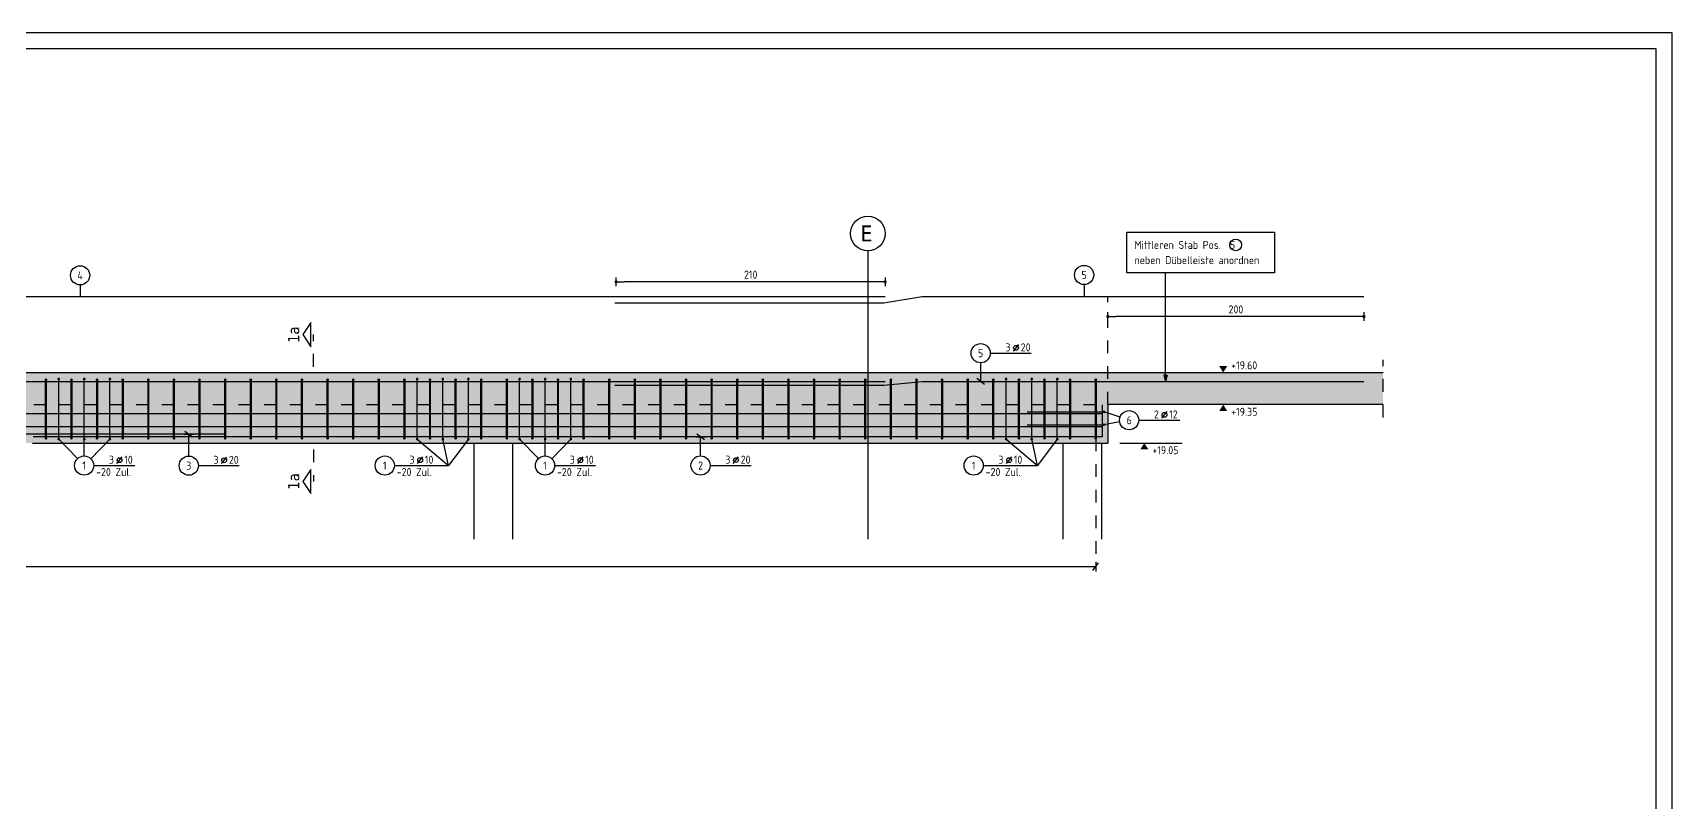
# Model space of a CAD drawing. Extents: x 0 to 39.9, y -6 to 14.9.
# Drawn here: x 12.97 to 25.77, y 8.84 to 14.85 of the extents above; entities that cross this region are included whole.
import ezdxf
from ezdxf.enums import TextEntityAlignment as Align

# ---------------------------------------------------------------- set-up
doc = ezdxf.new("R2010")
doc.units = 0
doc.header["$LTSCALE"] = 0.25
for name, pattern in [('AUSGEZOGEN', [1000.01, 1000, 0.01]), ('DASHDOTSMALL', [1.05, 0.5, -0.25, 0.05, -0.25]), ('DOT', [0.175, 0.05, -0.125]), ('HIDDEN', [0.375, 0.25, -0.125]), ('STRICHPUNKT2', [0.55, 0.25, -0.125, 0.05, -0.125]), ('VERDECKT', [0.375, 0.25, -0.125])]:
    doc.linetypes.add(name, pattern=pattern)
for name, color, linetype in [('ACHSEN', 7, 'Continuous'), ('AFU', 7, 'Continuous'), ('BETON', 7, 'Continuous'), ('DRUEBER', 7, 'Continuous'), ('grau_dunkel', 7, 'Continuous'), ('grau_hell', 7, 'Continuous'), ('HILFE', 7, 'Continuous'), ('koten', 7, 'Continuous'), ('MASSE', 7, 'Continuous'), ('OBJEKT', 7, 'Continuous'), ('RAHMEN', 7, 'Continuous'), ('RND', 7, 'Continuous'), ('SCHNITTE', 7, 'Continuous'), ('SFP_Achsen', 7, 'Continuous'), ('TEXT', 7, 'Continuous'), ('VERDECKT', 7, 'Continuous')]:
    doc.layers.add(name, color=color, linetype=linetype)
doc.styles.add('helv', font='tahoma.ttf')
doc.styles.add('txt', font='isocp.shx')
doc.linetypes.add('AFU_50K', pattern='A,0.15,["/",Standard,S=0.2,R=0,X=-0.01,Y=-0.1],0.07,["/",Standard,S=0.2,R=0,X=-0.01,Y=-0.1],0.15', length=0.37)
doc.dimstyles.new('DOT_I', dxfattribs={"dimscale": 0.25, "dimtxt": 0.25, "dimasz": 0.25, "dimexe": 0.1, "dimexo": 0.3, "dimgap": 0.1, "dimtad": 1, "dimdec": 3, "dimzin": 3, "dimtxsty": 'txt', "dimblk": 'DOT', "dimblk1": 'DOT', "dimblk2": 'DOT', "dimsah": 1, "dimcen": 0.1, "dimse1": 1, "dimse2": 1, "dimazin": 0, "dimtfac": 1, "dimtdec": 4, "dimtix": 1, "dimtmove": 2, "dimatfit": 3, "dimfxl": 0, "dimtvp": 1, "dimtolj": 1, "dimtzin": 0, "dimarcsym": 0})

# ---------------------------------------------------------------- blocks, each defined once
blk = doc.blocks.new('okrd_o')
at = {"layer": 'koten', "color": 7, "linetype": 'Continuous'}
blk.add_solid([(-0.125, 0.202), (0.125, 0.202), (0, 0)], dxfattribs=at)
at = {"layer": 'koten', "style": 'txt'}
blk.add_attdef('OKRD', (0.25, 0.1), '', height=0.25, dxfattribs=at)
blk = doc.blocks.new('okrd_u')
at = {"layer": 'koten', "color": 7, "linetype": 'Continuous'}
blk.add_solid([(-0.125, -0.202), (0.125, -0.202), (0, 0)], dxfattribs=at)
at = {"layer": 'koten', "style": 'txt'}
blk.add_attdef('OKRD', (0.25, -0.35), '', height=0.25, dxfattribs=at)
blk = doc.blocks.new('SCHN-2')
at = {"layer": 'SCHNITTE', "color": 6, "linetype": 'Continuous'}
blk.add_lwpolyline([(0.378, 0.088), (0, 0.34), (-0.378, 0.088)], close=True, dxfattribs=at)
at = {"layer": 'SCHNITTE', "color": 1, "linetype": 'DASHDOTSMALL', "style": 'helv'}
blk.add_attdef('SCHN-2', text='', height=0.35, dxfattribs=at).set_placement((0, 0.45), align=Align.CENTER)
blk = doc.blocks.new('RND_LEI')
at = {"layer": 'RND', "color": 7, "linetype": 'Continuous'}
blk.add_line((1.022, 0.066), (1.19, 0.27), dxfattribs=at)
for centre, radius in [((0, 0), 0.3), ((1.106, 0.168), 0.075)]:
    blk.add_circle(centre, radius, dxfattribs=at)
at = {"layer": 'RND', "color": 7, "linetype": 'Continuous', "style": 'txt'}
blk.add_attdef('POSL', text='', height=0.25, dxfattribs=at).set_placement((0, 0), align=Align.MIDDLE)
blk.add_attdef('ANZ', text='', height=0.25, dxfattribs=at).set_placement((0.931, 0.057), align=Align.RIGHT)
for tag, p in [('DUM', (1.253, 0.057)), ('ABSTD', (1.674, 0.057)), ('POSTXT', (0.374, -0.327))]:
    blk.add_attdef(tag, p, '', height=0.25, dxfattribs=at)
blk = doc.blocks.new('lei_gre')
at = {"layer": 'RND', "color": 7, "linetype": 'Continuous'}
for p, q in [((-0.09, -0.12), (0.09, 0.12)), ((0, 0.15), (0, -0.15))]:
    blk.add_line(p, q, dxfattribs=at)
blk = doc.blocks.new('DOT')
at = {"layer": 'MASSE', "color": 7, "linetype": 'Continuous'}
for p, q in [((0, 0), (-1, 0)), ((0, 0.54), (0, -0.54))]:
    blk.add_line(p, q, dxfattribs=at)
at = {"layer": 'MASSE', "color": 7, "linetype": 'Continuous', "const_width": 0.2}
blk.add_lwpolyline([(-0.1, 0, 1), (0.1, 0, 1)], format="xyb", close=True, dxfattribs=at)
blk = doc.blocks.new('*D17')
at = {"layer": 'Defpoints', "color": 0, "linetype": 'AUSGEZOGEN', "transparency": 16777216}
for p in [(17.527, 12.906), (17.527, 12.906), (19.627, 12.906)]:
    blk.add_point(p, dxfattribs=at)
at = {"layer": 'MASSE', "color": 0, "linetype": 'AUSGEZOGEN', "lineweight": -2, "transparency": 16777216}
blk.add_line((19.565, 12.906), (17.59, 12.906), dxfattribs=at)
at = {"layer": 'MASSE', "color": 0, "linetype": 'AUSGEZOGEN', "lineweight": -2, "transparency": 16777216, "xscale": 0.0625, "yscale": 0.0625, "zscale": 0.0625, "rotation": 180}
blk.add_blockref('DOT', (17.527, 12.906), dxfattribs=at)
at = {"layer": 'MASSE', "color": 0, "linetype": 'AUSGEZOGEN', "lineweight": -2, "transparency": 16777216, "xscale": 0.0625, "yscale": 0.0625, "zscale": 0.0625}
blk.add_blockref('DOT', (19.627, 12.906), dxfattribs=at)
at = {"layer": 'MASSE', "color": 0, "linetype": 'AUSGEZOGEN', "transparency": 16777216, "insert": (18.577, 12.962), "char_height": 0.0625, "attachment_point": 5, "style": 'txt'}
blk.add_mtext('\\A1;210', dxfattribs=at)
blk = doc.blocks.new('RND_HIN')
at = {"layer": 'RND', "color": 7, "linetype": 'Continuous'}
blk.add_circle((0, 0), 0.3, dxfattribs=at)
at = {"layer": 'RND', "color": 7, "linetype": 'Continuous', "style": 'txt'}
blk.add_attdef('POSI', text='', height=0.25, dxfattribs=at).set_placement((0, 0), align=Align.MIDDLE)
blk = doc.blocks.new('A1-19-0')
at = {"layer": 'RAHMEN'}
for p, q in [((103.1, 59.4), (0, 59.4)), ((103.1, 0), (103.1, 59.4))]:
    blk.add_line(p, q, dxfattribs=at)
at = {"layer": 'RAHMEN', "color": 5}
for p, q in [((102.6, 58.9), (2, 58.9)), ((102.6, 0.5), (102.6, 58.9))]:
    blk.add_line(p, q, dxfattribs=at)
blk = doc.blocks.new('*D30')
at = {"layer": 'Defpoints', "color": 0, "linetype": 'AUSGEZOGEN', "transparency": 16777216}
for p in [(21.367, 12.635), (21.367, 12.635), (23.367, 12.635)]:
    blk.add_point(p, dxfattribs=at)
at = {"layer": 'MASSE', "color": 0, "linetype": 'AUSGEZOGEN', "lineweight": -2, "transparency": 16777216}
blk.add_line((23.305, 12.635), (21.43, 12.635), dxfattribs=at)
at = {"layer": 'MASSE', "color": 0, "linetype": 'AUSGEZOGEN', "lineweight": -2, "transparency": 16777216, "xscale": 0.0625, "yscale": 0.0625, "zscale": 0.0625, "rotation": 180}
blk.add_blockref('DOT', (21.367, 12.635), dxfattribs=at)
at = {"layer": 'MASSE', "color": 0, "linetype": 'AUSGEZOGEN', "lineweight": -2, "transparency": 16777216, "xscale": 0.0625, "yscale": 0.0625, "zscale": 0.0625}
blk.add_blockref('DOT', (23.367, 12.635), dxfattribs=at)
at = {"layer": 'MASSE', "color": 0, "linetype": 'AUSGEZOGEN', "transparency": 16777216, "insert": (22.367, 12.691), "char_height": 0.0625, "attachment_point": 5, "style": 'txt'}
blk.add_mtext('\\A1;200', dxfattribs=at)
blk = doc.blocks.new('Pfeillinie')
at = {"layer": 'TEXT', "linetype": 'Continuous'}
blk.add_hatch(color=7, dxfattribs=at).paths.add_polyline_path([(0, 0), (-0.8, 0.2), (-0.8, 0), (-0.8, -0.2)])
at = {"layer": 'TEXT', "color": 7, "linetype": 'Continuous'}
for p, q in [((-0.8, 0), (-0.8, 0.2)), ((-0.8, 0.2), (0, 0)), ((-0.8, 0), (-0.8, -0.2)), ((-0.8, -0.2), (0, 0))]:
    blk.add_line(p, q, dxfattribs=at)

msp = doc.modelspace()

# ---------------------------------------------------------------- hatches: boundary and pattern name
at = {"layer": 'grau_dunkel'}
h = msp.add_hatch(color=21, dxfattribs=at)
h.paths.add_polyline_path([(2.2271, 12.1979), (2.2271, 11.9479), (4.3771, 11.9479), (4.3771, 12.1979)])
h.paths.add_polyline_path([(23.5171, 12.1979), (4.3771, 12.1979), (4.3771, 11.9479), (21.3671, 11.9479), (23.5171, 11.9479)])
at = {"layer": 'grau_hell'}
msp.add_hatch(color=9, dxfattribs=at).paths.add_polyline_path([(21.0171, 11.6479), (21.3171, 11.6479), (21.3671, 11.6479), (21.3671, 11.9479), (4.3771, 11.9479), (4.3771, 11.6479), (4.4271, 11.6479), (4.7271, 11.6479), (8.7171, 11.6479), (8.9671, 11.6479), (12.6671, 11.6479), (12.9671, 11.6479), (16.4171, 11.6479), (16.7171, 11.6479)])

# ---------------------------------------------------------------- linework, layer by layer
at = {"layer": 'ACHSEN', "color": 140, "linetype": 'AUSGEZOGEN'}
msp.add_line((19.4921, 13.1479), (19.4921, 10.8979), dxfattribs=at)
at = {"layer": 'AFU', "color": 8, "linetype": 'AFU_50K'}
for p, q in [((16.4171, 11.6479), (16.7171, 11.6479)), ((21.0171, 11.6479), (21.3171, 11.6479))]:
    msp.add_line(p, q, dxfattribs=at)
at = {"layer": 'BETON', "color": 6, "linetype": 'AUSGEZOGEN'}
for p, q in [((2.2271, 12.1979), (23.5171, 12.1979)), ((21.3671, 11.9479), (21.3671, 11.6479)), ((23.5171, 11.9479), (21.3671, 11.9479)), ((12.9671, 11.6479), (16.4171, 11.6479)), ((16.4171, 10.8979), (16.4171, 11.6479)), ((16.7171, 11.6479), (16.7171, 10.8979)), ((16.7171, 11.6479), (21.0171, 11.6479)), ((21.0171, 10.8979), (21.0171, 11.6479)), ((21.3171, 11.6479), (21.3171, 10.8979)), ((21.3171, 11.6479), (21.3671, 11.6479))]:
    msp.add_line(p, q, dxfattribs=at)
at = {"layer": 'DRUEBER', "color": 7, "linetype": 'DOT'}
for p, q in [((4.3771, 11.9479), (21.3671, 11.9479)), ((16.4171, 11.6479), (16.7171, 11.6479)), ((21.0171, 11.6479), (21.3171, 11.6479))]:
    msp.add_line(p, q, dxfattribs=at)
at = {"layer": 'HILFE', "color": 102, "linetype": 'DOT'}
msp.add_line((21.3671, 11.9479), (21.3671, 12.7921), dxfattribs=at)
at = {"layer": 'HILFE', "color": 102, "linetype": 'HIDDEN'}
msp.add_line((23.5171, 11.8479), (23.5171, 12.2979), dxfattribs=at)
at = {"layer": 'HILFE', "color": 102, "linetype": 'AUSGEZOGEN'}
msp.add_line((21.4602, 11.6479), (21.9473, 11.6479), dxfattribs=at)
msp.add_lwpolyline([(21.5144, 13.293), (22.6684, 13.293), (22.6684, 12.977), (21.5144, 12.977)], close=True, dxfattribs=at)
at = {"layer": 'OBJEKT', "color": 7, "linetype": 'AUSGEZOGEN'}
msp.add_circle((22.3657, 13.1945), 0.0459, dxfattribs=at)
at = {"layer": 'RND', "color": 102, "linetype": 'AUSGEZOGEN'}
for p, q in [((13.3391, 12.882), (13.3391, 12.7921)), ((21.1813, 12.8848), (21.1813, 12.7921)), ((20.3732, 12.274), (20.3732, 12.1281)), ((13.0671, 12.1429), (13.0671, 11.6829)), ((13.0771, 11.6829), (13.0771, 12.1429)), ((13.2671, 12.1429), (13.2671, 11.6829)), ((13.2771, 11.6829), (13.2771, 12.1429)), ((13.4671, 12.1429), (13.4671, 11.6829)), ((13.4771, 11.6829), (13.4771, 12.1429)), ((13.6671, 12.1429), (13.6671, 11.6829)), ((13.6771, 11.6829), (13.6771, 12.1429)), ((13.8671, 12.1429), (13.8671, 11.6829)), ((13.8771, 11.6829), (13.8771, 12.1429)), ((14.0671, 12.1429), (14.0671, 11.6829)), ((14.0771, 11.6829), (14.0771, 12.1429)), ((14.2671, 12.1429), (14.2671, 11.6829)), ((14.2771, 11.6829), (14.2771, 12.1429)), ((14.4671, 12.1429), (14.4671, 11.6829)), ((14.4771, 11.6829), (14.4771, 12.1429)), ((14.6671, 12.1429), (14.6671, 11.6829)), ((14.6771, 11.6829), (14.6771, 12.1429)), ((14.8671, 12.1429), (14.8671, 11.6829)), ((14.8771, 11.6829), (14.8771, 12.1429)), ((15.0671, 12.1429), (15.0671, 11.6829)), ((15.0771, 11.6829), (15.0771, 12.1429)), ((15.2671, 12.1429), (15.2671, 11.6829)), ((15.2771, 11.6829), (15.2771, 12.1429)), ((15.4671, 12.1429), (15.4671, 11.6829)), ((15.4771, 11.6829), (15.4771, 12.1429)), ((15.6671, 12.1429), (15.6671, 11.6829)), ((15.6771, 11.6829), (15.6771, 12.1429)), ((15.8671, 12.1429), (15.8671, 11.6829)), ((15.8771, 11.6829), (15.8771, 12.1429)), ((16.0671, 12.1429), (16.0671, 11.6829)), ((16.0771, 11.6829), (16.0771, 12.1429)), ((16.2671, 12.1429), (16.2671, 11.6829)), ((16.2771, 11.6829), (16.2771, 12.1429)), ((16.4671, 12.1429), (16.4671, 11.6829)), ((16.4771, 11.6829), (16.4771, 12.1429)), ((16.6671, 12.1429), (16.6671, 11.6829)), ((16.6771, 11.6829), (16.6771, 12.1429)), ((16.8671, 12.1429), (16.8671, 11.6829)), ((16.8771, 11.6829), (16.8771, 12.1429)), ((17.0671, 12.1429), (17.0671, 11.6829)), ((17.0771, 11.6829), (17.0771, 12.1429)), ((17.2671, 12.1429), (17.2671, 11.6829)), ((17.2771, 11.6829), (17.2771, 12.1429)), ((17.4671, 12.1429), (17.4671, 11.6829)), ((17.4771, 11.6829), (17.4771, 12.1429)), ((17.6671, 12.1429), (17.6671, 11.6829)), ((17.6771, 11.6829), (17.6771, 12.1429)), ((17.8671, 12.1429), (17.8671, 11.6829)), ((17.8771, 11.6829), (17.8771, 12.1429)), ((18.0671, 12.1429), (18.0671, 11.6829)), ((18.0771, 11.6829), (18.0771, 12.1429)), ((18.2671, 12.1429), (18.2671, 11.6829)), ((18.2771, 11.6829), (18.2771, 12.1429)), ((18.4671, 12.1429), (18.4671, 11.6829)), ((18.4771, 11.6829), (18.4771, 12.1429)), ((18.6671, 12.1429), (18.6671, 11.6829)), ((18.6771, 11.6829), (18.6771, 12.1429)), ((18.8671, 12.1429), (18.8671, 11.6829)), ((18.8771, 11.6829), (18.8771, 12.1429)), ((19.0671, 12.1429), (19.0671, 11.6829)), ((19.0771, 11.6829), (19.0771, 12.1429)), ((19.2671, 12.1429), (19.2671, 11.6829)), ((19.2771, 11.6829), (19.2771, 12.1429)), ((19.4671, 12.1429), (19.4671, 11.6829)), ((19.4771, 11.6829), (19.4771, 12.1429)), ((19.6671, 12.1429), (19.6671, 11.6829)), ((19.6771, 11.6829), (19.6771, 12.1429)), ((19.8671, 12.1429), (19.8671, 11.6829)), ((19.8771, 11.6829), (19.8771, 12.1429)), ((20.0671, 12.1429), (20.0671, 11.6829)), ((20.0771, 11.6829), (20.0771, 12.1429)), ((20.2671, 12.1429), (20.2671, 11.6829)), ((20.2771, 11.6829), (20.2771, 12.1429)), ((20.4671, 12.1429), (20.4671, 11.6829)), ((20.4771, 11.6829), (20.4771, 12.1429)), ((20.6671, 12.1429), (20.6671, 11.6829)), ((20.6771, 11.6829), (20.6771, 12.1429)), ((20.8671, 12.1429), (20.8671, 11.6829)), ((20.8771, 11.6829), (20.8771, 12.1429)), ((21.0671, 12.1429), (21.0671, 11.6829)), ((21.0771, 11.6829), (21.0771, 12.1429)), ((21.2671, 12.1429), (21.2671, 11.6829)), ((21.2771, 11.6829), (21.2771, 12.1429)), ((21.4618, 11.8492), (21.3371, 11.8907)), ((21.4591, 11.8124), (21.3371, 11.7907)), ((13.3188, 11.5258), (13.1721, 11.6779)), ((13.3713, 11.5468), (13.3721, 11.6779)), ((13.4232, 11.5255), (13.5721, 11.6779)), ((14.1879, 11.5461), (14.1879, 11.7161)), ((15.9721, 11.6779), (16.2167, 11.4718)), ((16.2167, 11.4718), (16.1721, 11.6779)), ((16.3721, 11.6779), (16.2167, 11.4718)), ((16.9188, 11.5258), (16.7721, 11.6779)), ((16.9713, 11.5468), (16.9721, 11.6779)), ((17.0232, 11.5255), (17.1721, 11.6779)), ((18.1856, 11.5473), (18.1856, 11.6953)), ((20.5721, 11.6779), (20.8167, 11.4718)), ((20.8167, 11.4718), (20.7721, 11.6779)), ((20.9721, 11.6779), (20.8167, 11.4718))]:
    msp.add_line(p, q, dxfattribs=at)
at = {"layer": 'RND', "color": 7, "linetype": 'AUSGEZOGEN'}
for p, q in [((20.4482, 12.349), (20.7682, 12.349)), ((21.6079, 11.8255), (21.9279, 11.8255)), ((13.4458, 11.4718), (13.7658, 11.4718)), ((14.2629, 11.4711), (14.5829, 11.4711)), ((15.7938, 11.4718), (16.2167, 11.4718)), ((17.0458, 11.4718), (17.3658, 11.4718)), ((18.2606, 11.4723), (18.5806, 11.4723)), ((20.3938, 11.4718), (20.8167, 11.4718)), ((10.68, 10.6829), (21.2721, 10.6829))]:
    msp.add_line(p, q, dxfattribs=at)
at = {"layer": 'RND', "color": 102, "linetype": 'VERDECKT'}
msp.add_line((21.2721, 11.6829), (21.2721, 10.6579), dxfattribs=at)
at = {"layer": 'RND', "color": 102, "linetype": 'AUSGEZOGEN'}
msp.add_lwpolyline([(21.8172, 12.1281), (21.8172, 12.977)], dxfattribs=at)
at = {"layer": 'RND', "color": 1, "linetype": 'AUSGEZOGEN'}
for points in [[(6.1271, 12.7921), (19.6271, 12.7921)], [(17.5171, 12.7421), (19.6171, 12.7421), (19.9171, 12.7921), (23.3671, 12.7921)], [(6.1271, 12.1281), (19.6271, 12.1281)], [(13.1721, 11.6779), (13.1721, 12.1479)], [(13.3721, 11.6779), (13.3721, 12.1479)], [(13.5721, 11.6779), (13.5721, 12.1479)], [(15.9721, 11.6779), (15.9721, 12.1479)], [(16.1721, 11.6779), (16.1721, 12.1479)], [(16.3721, 11.6779), (16.3721, 12.1479)], [(16.7721, 11.6779), (16.7721, 12.1479)], [(16.9721, 11.6779), (16.9721, 12.1479)], [(17.1721, 11.6779), (17.1721, 12.1479)], [(17.5171, 12.0981), (19.6171, 12.0981), (19.9171, 12.1281), (23.3671, 12.1281)], [(20.5721, 11.6779), (20.5721, 12.1479)], [(20.7721, 11.6779), (20.7721, 12.1479)], [(20.9721, 11.6779), (20.9721, 12.1479)], [(21.3221, 11.9453), (21.3221, 11.6953), (12.9721, 11.6953)], [(4.4271, 11.8779), (21.3171, 11.8779)], [(20.7371, 11.8907), (21.3371, 11.8907)], [(20.7371, 11.7907), (21.3371, 11.7907)], [(4.4271, 11.7779), (21.3171, 11.7779)], [(14.4671, 11.7161), (11.1671, 11.7161)]]:
    msp.add_lwpolyline(points, dxfattribs=at)
at = {"layer": 'RND', "color": 7, "linetype": 'AUSGEZOGEN', "const_width": 0.01}
for points in [[(13.1721, 12.1529, -1), (13.1721, 12.1429, -1)], [(13.3721, 12.1529, -1), (13.3721, 12.1429, -1)], [(13.5721, 12.1529, -1), (13.5721, 12.1429, -1)], [(15.9721, 12.1529, -1), (15.9721, 12.1429, -1)], [(16.1721, 12.1529, -1), (16.1721, 12.1429, -1)], [(16.3721, 12.1529, -1), (16.3721, 12.1429, -1)], [(16.7721, 12.1529, -1), (16.7721, 12.1429, -1)], [(16.9721, 12.1529, -1), (16.9721, 12.1429, -1)], [(17.1721, 12.1529, -1), (17.1721, 12.1429, -1)], [(20.5721, 12.1529, -1), (20.5721, 12.1429, -1)], [(20.7721, 12.1529, -1), (20.7721, 12.1429, -1)], [(20.9721, 12.1529, -1), (20.9721, 12.1429, -1)], [(21.3371, 11.8957, 1), (21.3371, 11.8857, 1)], [(21.3371, 11.7957, 1), (21.3371, 11.7857, 1)], [(13.1721, 11.6829, -1), (13.1721, 11.6729, -1)], [(13.3721, 11.6829, -1), (13.3721, 11.6729, -1)], [(13.5721, 11.6829, -1), (13.5721, 11.6729, -1)], [(15.9721, 11.6829, -1), (15.9721, 11.6729, -1)], [(16.1721, 11.6829, -1), (16.1721, 11.6729, -1)], [(16.3721, 11.6829, -1), (16.3721, 11.6729, -1)], [(16.7721, 11.6829, -1), (16.7721, 11.6729, -1)], [(16.9721, 11.6829, -1), (16.9721, 11.6729, -1)], [(17.1721, 11.6829, -1), (17.1721, 11.6729, -1)], [(20.5721, 11.6829, -1), (20.5721, 11.6729, -1)], [(20.7721, 11.6829, -1), (20.7721, 11.6729, -1)], [(20.9721, 11.6829, -1), (20.9721, 11.6729, -1)]]:
    msp.add_lwpolyline(points, format="xyb", close=True, dxfattribs=at)
at = {"layer": 'RND', "color": 7, "linetype": 'AUSGEZOGEN'}
for centre in [(13.0721, 12.1429), (13.2721, 12.1429), (13.4721, 12.1429), (13.6721, 12.1429), (13.8721, 12.1429), (14.0721, 12.1429), (14.2721, 12.1429), (14.4721, 12.1429), (14.6721, 12.1429), (14.8721, 12.1429), (15.0721, 12.1429), (15.2721, 12.1429), (15.4721, 12.1429), (15.6721, 12.1429), (15.8721, 12.1429), (16.0721, 12.1429), (16.2721, 12.1429), (16.4721, 12.1429), (16.6721, 12.1429), (16.8721, 12.1429), (17.0721, 12.1429), (17.2721, 12.1429), (17.4721, 12.1429), (17.6721, 12.1429), (17.8721, 12.1429), (18.0721, 12.1429), (18.2721, 12.1429), (18.4721, 12.1429), (18.6721, 12.1429), (18.8721, 12.1429), (19.0721, 12.1429), (19.2721, 12.1429), (19.4721, 12.1429), (19.6721, 12.1429), (19.8721, 12.1429), (20.0721, 12.1429), (20.2721, 12.1429), (20.4721, 12.1429), (20.6721, 12.1429), (20.8721, 12.1429), (21.0721, 12.1429), (21.2721, 12.1429), (13.0721, 11.6829), (13.2721, 11.6829), (13.4721, 11.6829), (13.6721, 11.6829), (13.8721, 11.6829), (14.0721, 11.6829), (14.2721, 11.6829), (14.4721, 11.6829), (14.6721, 11.6829), (14.8721, 11.6829), (15.0721, 11.6829), (15.2721, 11.6829), (15.4721, 11.6829), (15.6721, 11.6829), (15.8721, 11.6829), (16.0721, 11.6829), (16.2721, 11.6829), (16.4721, 11.6829), (16.6721, 11.6829), (16.8721, 11.6829), (17.0721, 11.6829), (17.2721, 11.6829), (17.4721, 11.6829), (17.6721, 11.6829), (17.8721, 11.6829), (18.0721, 11.6829), (18.2721, 11.6829), (18.4721, 11.6829), (18.6721, 11.6829), (18.8721, 11.6829), (19.0721, 11.6829), (19.2721, 11.6829), (19.4721, 11.6829), (19.6721, 11.6829), (19.8721, 11.6829), (20.0721, 11.6829), (20.2721, 11.6829), (20.4721, 11.6829), (20.6721, 11.6829), (20.8721, 11.6829), (21.0721, 11.6829), (21.2721, 11.6829)]:
    msp.add_circle(centre, 0.005, dxfattribs=at)
at = {"layer": 'SCHNITTE', "color": 6, "linetype": 'STRICHPUNKT2'}
for p, q in [((15.1634, 12.2437), (15.1634, 12.4937)), ((15.1634, 11.5978), (15.1634, 11.3478))]:
    msp.add_line(p, q, dxfattribs=at)
at = {"layer": 'SFP_Achsen', "color": 7, "linetype": 'AUSGEZOGEN'}
msp.add_circle((19.4921, 13.2832), 0.1352, dxfattribs=at)
at = {"layer": 'VERDECKT', "color": 7, "linetype": 'HIDDEN'}
for p, q in [((4.3771, 11.9479), (21.3671, 11.9479)), ((16.4171, 11.6479), (16.7171, 11.6479)), ((21.0171, 11.6479), (21.3171, 11.6479))]:
    msp.add_line(p, q, dxfattribs=at)

# ---------------------------------------------------------------- block references
at = {"layer": 'koten', "color": 7, "linetype": 'AUSGEZOGEN', "xscale": 0.25, "yscale": 0.25, "zscale": 0.25}
for name, p, values in [('okrd_o', (22.2679, 12.1979), {'OKRD': '+19.60'}), ('okrd_u', (22.2679, 11.9479), {'OKRD': '+19.35'}), ('okrd_u', (21.652, 11.6479), {'OKRD': '+19.05'})]:
    msp.add_blockref(name, p, dxfattribs=at).add_auto_attribs(values)
at = {"layer": 'RAHMEN', "color": 7, "linetype": 'AUSGEZOGEN', "xscale": 0.25, "yscale": 0.25, "zscale": 0.25}
msp.add_blockref('A1-19-0', (0, 0), dxfattribs=at)
at = {"layer": 'RND', "color": 7, "linetype": 'AUSGEZOGEN', "xscale": 0.25, "yscale": 0.25, "zscale": 0.25}
for name, p, values in [('RND_HIN', (13.3391, 12.957), {'POSI': '4'}), ('RND_HIN', (21.1813, 12.9598), {'POSI': '5'}), ('RND_LEI', (20.3732, 12.349), {'POSL': '5', 'DUM': '20', 'ANZ': '3'}), ('RND_LEI', (21.5329, 11.8255), {'POSL': '6', 'DUM': '12', 'ANZ': '2'}), ('RND_LEI', (13.3708, 11.4718), {'POSL': '1', 'DUM': '10', 'ANZ': '3', 'POSTXT': '-20 Zul.'}), ('RND_LEI', (14.1879, 11.4711), {'POSL': '3', 'DUM': '20', 'ANZ': '3'}), ('RND_LEI', (15.7188, 11.4718), {'POSL': '1', 'DUM': '10', 'ANZ': '3', 'POSTXT': '-20 Zul.'}), ('RND_LEI', (16.9708, 11.4718), {'POSL': '1', 'DUM': '10', 'ANZ': '3', 'POSTXT': '-20 Zul.'}), ('RND_LEI', (18.1856, 11.4723), {'POSL': '2', 'DUM': '20', 'ANZ': '3'}), ('RND_LEI', (20.3188, 11.4718), {'POSL': '1', 'DUM': '10', 'ANZ': '3', 'POSTXT': '-20 Zul.'})]:
    msp.add_blockref(name, p, dxfattribs=at).add_auto_attribs(values)
at = {"layer": 'RND', "color": 102, "linetype": 'AUSGEZOGEN', "xscale": 0.0625, "yscale": 0.0625, "zscale": 0.0625, "rotation": 270}
msp.add_blockref('Pfeillinie', (21.8172, 12.1281), dxfattribs=at)
at = {"layer": 'RND', "color": 7, "linetype": 'AUSGEZOGEN', "xscale": 0.25, "yscale": 0.25, "zscale": 0.25, "rotation": 90}
for p in [(20.3732, 12.1281), (14.1879, 11.7161), (18.1856, 11.6953)]:
    msp.add_blockref('lei_gre', p, dxfattribs=at)
at = {"layer": 'RND', "color": 7, "linetype": 'AUSGEZOGEN', "xscale": 0.25, "yscale": 0.25, "zscale": 0.25}
msp.add_blockref('lei_gre', (21.2721, 10.6829), dxfattribs=at)
at = {"layer": 'SCHNITTE', "color": 6, "linetype": 'STRICHPUNKT2', "xscale": 0.25, "yscale": 0.25, "zscale": 0.25, "rotation": 90}
for p in [(15.1634, 12.4937), (15.1634, 11.3478)]:
    msp.add_blockref('SCHN-2', p, dxfattribs=at).add_auto_attribs({'SCHN-2': '1a'})

# ---------------------------------------------------------------- texts
at = {"layer": 'SFP_Achsen', "color": 6, "linetype": 'AUSGEZOGEN', "style": 'helv'}
msp.add_text('E', height=0.125, dxfattribs=at).set_placement((19.4351, 13.221))
at = {"layer": 'TEXT', "color": 7, "linetype": 'AUSGEZOGEN', "style": 'txt'}
for s, p in [('Mittleren Stab Pos.  5', (21.5751, 13.1628)), ('neben Dübelleiste anordnen', (21.5751, 13.044))]:
    msp.add_text(s, height=0.0625, dxfattribs=at).set_placement(p)

# ---------------------------------------------------------------- dimensions: what is measured, and where the dimension line sits
at = {"layer": 'MASSE', "color": 7, "linetype": 'AUSGEZOGEN'}
for base, p1, p2, picture, middle in [((17.5271, 12.9062), (19.6271, 12.9062), (17.5271, 12.9062), '*D17', (18.5771, 12.9625)), ((21.3671, 12.6349), (23.3671, 12.6349), (21.3671, 12.6349), '*D30', (22.3671, 12.6911))]:
    dim = msp.add_linear_dim(base=base, p1=p1, p2=p2, dimstyle='DOT_I', override={"dimdec": 0, "dimlfac": 100}, dxfattribs=at)
    dim.commit()
    dim.dimension.update_dxf_attribs({"geometry": picture, "text_midpoint": middle})

doc.saveas('drawing.dxf')
